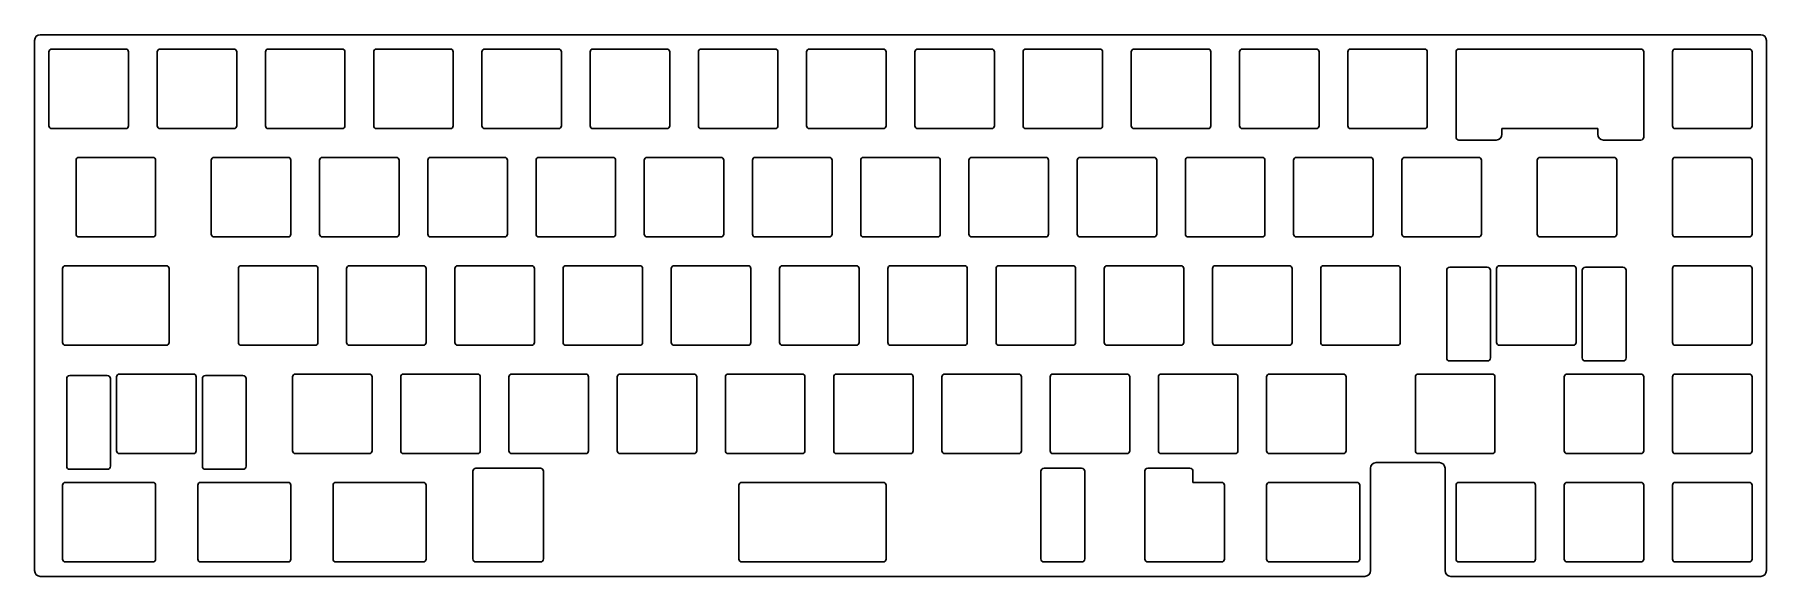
# Model space of a CAD drawing. Header units: millimetres. Extents: x 0 to 305, y -95 to 0.
import ezdxf

# ---------------------------------------------------------------- set-up
doc = ezdxf.new("R2010")
doc.units = ezdxf.units.MM
doc.header["$MEASUREMENT"] = 0
doc.layers.get('0').update_dxf_attribs({"linetype": 'CONTINUOUS'})

msp = doc.modelspace()

# ---------------------------------------------------------------- linework, layer by layer
for p, q in [((1, 0), (303.8, 0)), ((0, -94.25), (0, -1)), ((2.525, -3.025), (2.525, -16.025)), ((3.025, -2.525), (16.025, -2.525)), ((16.525, -3.025), (16.525, -16.025)), ((21.575, -3.025), (21.575, -16.025)), ((22.075, -2.525), (35.075, -2.525)), ((35.575, -3.025), (35.575, -16.025)), ((40.625, -3.025), (40.625, -16.025)), ((41.125, -2.525), (54.125, -2.525)), ((54.625, -3.025), (54.625, -16.025)), ((59.675, -3.025), (59.675, -16.025)), ((60.175, -2.525), (73.175, -2.525)), ((73.675, -3.025), (73.675, -16.025)), ((78.725, -3.025), (78.725, -16.025)), ((79.225, -2.525), (92.225, -2.525)), ((92.725, -3.025), (92.725, -16.025)), ((97.775, -3.025), (97.775, -16.025)), ((98.275, -2.525), (111.275, -2.525)), ((111.775, -3.025), (111.775, -16.025)), ((116.825, -3.025), (116.825, -16.025)), ((117.325, -2.525), (130.325, -2.525)), ((130.825, -3.025), (130.825, -16.025)), ((135.875, -3.025), (135.875, -16.025)), ((136.375, -2.525), (149.375, -2.525)), ((149.875, -3.025), (149.875, -16.025)), ((154.925, -3.025), (154.925, -16.025)), ((155.425, -2.525), (168.425, -2.525)), ((168.925, -3.025), (168.925, -16.025)), ((173.975, -3.025), (173.975, -16.025)), ((174.475, -2.525), (187.475, -2.525)), ((187.975, -3.025), (187.975, -16.025)), ((193.025, -3.025), (193.025, -16.025)), ((193.525, -2.525), (206.525, -2.525)), ((207.025, -3.025), (207.025, -16.025)), ((212.075, -3.025), (212.075, -16.025)), ((212.575, -2.525), (225.575, -2.525)), ((226.075, -3.025), (226.075, -16.025)), ((231.125, -3.025), (231.125, -16.025)), ((231.625, -2.525), (244.625, -2.525)), ((245.125, -3.025), (245.125, -16.025)), ((250.175, -3.025), (250.175, -18.025)), ((283.225, -3.025), (283.225, -18.025)), ((288.275, -3.025), (288.275, -16.025)), ((288.775, -2.525), (301.775, -2.525)), ((302.275, -3.025), (302.275, -16.025)), ((304.8, -94.25), (304.8, -1)), ((3.025, -16.525), (16.025, -16.525)), ((22.075, -16.525), (35.075, -16.525)), ((41.125, -16.525), (54.125, -16.525)), ((60.175, -16.525), (73.175, -16.525)), ((79.225, -16.525), (92.225, -16.525)), ((98.275, -16.525), (111.275, -16.525)), ((117.325, -16.525), (130.325, -16.525)), ((136.375, -16.525), (149.375, -16.525)), ((155.425, -16.525), (168.425, -16.525)), ((174.475, -16.525), (187.475, -16.525)), ((193.525, -16.525), (206.525, -16.525)), ((212.575, -16.525), (225.575, -16.525)), ((231.625, -16.525), (244.625, -16.525)), ((288.775, -16.525), (301.775, -16.525)), ((250.675, -18.525), (257.262, -18.525)), ((276.138, -18.525), (282.725, -18.525)), ((7.2875, -22.075), (7.2875, -35.075)), ((7.7875, -21.575), (20.7875, -21.575)), ((21.2875, -22.075), (21.2875, -35.075)), ((31.1, -22.075), (31.1, -35.075)), ((31.6, -21.575), (44.6, -21.575)), ((45.1, -22.075), (45.1, -35.075)), ((50.15, -22.075), (50.15, -35.075)), ((50.65, -21.575), (63.65, -21.575)), ((64.15, -22.075), (64.15, -35.075)), ((69.2, -22.075), (69.2, -35.075)), ((69.7, -21.575), (82.7, -21.575)), ((83.2, -22.075), (83.2, -35.075)), ((88.25, -22.075), (88.25, -35.075)), ((88.75, -21.575), (101.75, -21.575)), ((102.25, -22.075), (102.25, -35.075)), ((107.3, -22.075), (107.3, -35.075)), ((107.8, -21.575), (120.8, -21.575)), ((121.3, -22.075), (121.3, -35.075)), ((126.35, -22.075), (126.35, -35.075)), ((126.85, -21.575), (139.85, -21.575)), ((140.35, -22.075), (140.35, -35.075)), ((145.4, -22.075), (145.4, -35.075)), ((145.9, -21.575), (158.9, -21.575)), ((159.4, -22.075), (159.4, -35.075)), ((164.45, -22.075), (164.45, -35.075)), ((164.95, -21.575), (177.95, -21.575)), ((178.45, -22.075), (178.45, -35.075)), ((183.5, -22.075), (183.5, -35.075)), ((184, -21.575), (197, -21.575)), ((197.5, -22.075), (197.5, -35.075)), ((202.55, -22.075), (202.55, -35.075)), ((203.05, -21.575), (216.05, -21.575)), ((216.55, -22.075), (216.55, -35.075)), ((221.6, -22.075), (221.6, -35.075)), ((222.1, -21.575), (235.1, -21.575)), ((235.6, -22.075), (235.6, -35.075)), ((240.65, -22.075), (240.65, -35.075)), ((241.15, -21.575), (254.15, -21.575)), ((254.65, -22.075), (254.65, -35.075)), ((264.4625, -22.075), (264.4625, -35.075)), ((264.9625, -21.575), (277.9625, -21.575)), ((278.4625, -22.075), (278.4625, -35.075)), ((288.275, -22.075), (288.275, -35.075)), ((288.775, -21.575), (301.775, -21.575)), ((302.275, -22.075), (302.275, -35.075)), ((7.7875, -35.575), (20.7875, -35.575)), ((31.6, -35.575), (44.6, -35.575)), ((50.65, -35.575), (63.65, -35.575)), ((69.7, -35.575), (82.7, -35.575)), ((88.75, -35.575), (101.75, -35.575)), ((107.8, -35.575), (120.8, -35.575)), ((126.85, -35.575), (139.85, -35.575)), ((145.9, -35.575), (158.9, -35.575)), ((164.95, -35.575), (177.95, -35.575)), ((184, -35.575), (197, -35.575)), ((203.05, -35.575), (216.05, -35.575)), ((222.1, -35.575), (235.1, -35.575)), ((241.15, -35.575), (254.15, -35.575)), ((264.9625, -35.575), (277.9625, -35.575)), ((288.775, -35.575), (301.775, -35.575)), ((4.90625, -41.125), (4.90625, -54.125)), ((23.66875, -41.125), (23.66875, -54.125)), ((35.8625, -41.125), (35.8625, -54.125)), ((36.3625, -40.625), (49.3625, -40.625)), ((49.8625, -41.125), (49.8625, -54.125)), ((54.9125, -41.125), (54.9125, -54.125)), ((55.4125, -40.625), (68.4125, -40.625)), ((68.9125, -41.125), (68.9125, -54.125)), ((73.9625, -41.125), (73.9625, -54.125)), ((74.4625, -40.625), (87.4625, -40.625)), ((87.9625, -41.125), (87.9625, -54.125)), ((93.0125, -41.125), (93.0125, -54.125)), ((93.5125, -40.625), (106.5125, -40.625)), ((107.0125, -41.125), (107.0125, -54.125)), ((112.0625, -41.125), (112.0625, -54.125)), ((112.5625, -40.625), (125.5625, -40.625)), ((126.0625, -41.125), (126.0625, -54.125)), ((131.1125, -41.125), (131.1125, -54.125)), ((131.6125, -40.625), (144.6125, -40.625)), ((145.1125, -41.125), (145.1125, -54.125)), ((150.1625, -41.125), (150.1625, -54.125)), ((150.6625, -40.625), (163.6625, -40.625)), ((164.1625, -41.125), (164.1625, -54.125)), ((169.2125, -41.125), (169.2125, -54.125)), ((169.7125, -40.625), (182.7125, -40.625)), ((183.2125, -41.125), (183.2125, -54.125)), ((188.2625, -41.125), (188.2625, -54.125)), ((188.7625, -40.625), (201.7625, -40.625)), ((202.2625, -41.125), (202.2625, -54.125)), ((207.3125, -41.125), (207.3125, -54.125)), ((207.8125, -40.625), (220.8125, -40.625)), ((221.3125, -41.125), (221.3125, -54.125)), ((226.3625, -41.125), (226.3625, -54.125)), ((226.8625, -40.625), (239.8625, -40.625)), ((240.3625, -41.125), (240.3625, -54.125)), ((248.53075, -41.425), (248.53075, -56.825)), ((249.08075, -40.875), (255.68075, -40.875)), ((256.23075, -41.425), (256.23075, -56.825)), ((257.31875, -41.125), (257.31875, -54.125)), ((257.81875, -40.625), (270.81875, -40.625)), ((271.31875, -41.125), (271.31875, -54.125)), ((272.40675, -41.425), (272.40675, -56.825)), ((272.95675, -40.875), (279.55675, -40.875)), ((280.10675, -41.425), (280.10675, -56.825)), ((288.275, -41.125), (288.275, -54.125)), ((288.775, -40.625), (301.775, -40.625)), ((302.275, -41.125), (302.275, -54.125)), ((36.3625, -54.625), (49.3625, -54.625)), ((55.4125, -54.625), (68.4125, -54.625)), ((74.4625, -54.625), (87.4625, -54.625)), ((93.5125, -54.625), (106.5125, -54.625)), ((112.5625, -54.625), (125.5625, -54.625)), ((131.6125, -54.625), (144.6125, -54.625)), ((150.6625, -54.625), (163.6625, -54.625)), ((169.7125, -54.625), (182.7125, -54.625)), ((188.7625, -54.625), (201.7625, -54.625)), ((207.8125, -54.625), (220.8125, -54.625)), ((226.8625, -54.625), (239.8625, -54.625)), ((257.81875, -54.625), (270.81875, -54.625)), ((288.775, -54.625), (301.775, -54.625)), ((249.08075, -57.375), (255.68075, -57.375)), ((272.95675, -57.375), (279.55675, -57.375)), ((5.64325, -60.475), (5.64325, -75.875)), ((6.19325, -59.925), (12.79325, -59.925)), ((13.34325, -60.475), (13.34325, -75.875)), ((14.43125, -60.175), (14.43125, -73.175)), ((14.93125, -59.675), (27.93125, -59.675)), ((28.43125, -60.175), (28.43125, -73.175)), ((29.51925, -60.475), (29.51925, -75.875)), ((30.06925, -59.925), (36.66925, -59.925)), ((37.21925, -60.475), (37.21925, -75.875)), ((45.3875, -60.175), (45.3875, -73.175)), ((45.8875, -59.675), (58.8875, -59.675)), ((59.3875, -60.175), (59.3875, -73.175)), ((64.4375, -60.175), (64.4375, -73.175)), ((64.9375, -59.675), (77.9375, -59.675)), ((78.4375, -60.175), (78.4375, -73.175)), ((83.4875, -60.175), (83.4875, -73.175)), ((83.9875, -59.675), (96.9875, -59.675)), ((97.4875, -60.175), (97.4875, -73.175)), ((102.5375, -60.175), (102.5375, -73.175)), ((103.0375, -59.675), (116.0375, -59.675)), ((116.5375, -60.175), (116.5375, -73.175)), ((121.5875, -60.175), (121.5875, -73.175)), ((122.0875, -59.675), (135.0875, -59.675)), ((135.5875, -60.175), (135.5875, -73.175)), ((140.6375, -60.175), (140.6375, -73.175)), ((141.1375, -59.675), (154.1375, -59.675)), ((154.6375, -60.175), (154.6375, -73.175)), ((159.6875, -60.175), (159.6875, -73.175)), ((160.1875, -59.675), (173.1875, -59.675)), ((173.6875, -60.175), (173.6875, -73.175)), ((178.7375, -60.175), (178.7375, -73.175)), ((179.2375, -59.675), (192.2375, -59.675)), ((192.7375, -60.175), (192.7375, -73.175)), ((197.7875, -60.175), (197.7875, -73.175)), ((198.2875, -59.675), (211.2875, -59.675)), ((211.7875, -60.175), (211.7875, -73.175)), ((216.8375, -60.175), (216.8375, -73.175)), ((217.3375, -59.675), (230.3375, -59.675)), ((230.8375, -60.175), (230.8375, -73.175)), ((243.03125, -60.175), (243.03125, -73.175)), ((243.53125, -59.675), (256.53125, -59.675)), ((257.03125, -60.175), (257.03125, -73.175)), ((269.225, -60.175), (269.225, -73.175)), ((269.725, -59.675), (282.725, -59.675)), ((283.225, -60.175), (283.225, -73.175)), ((288.275, -60.175), (288.275, -73.175)), ((288.775, -59.675), (301.775, -59.675)), ((302.275, -60.175), (302.275, -73.175)), ((14.93125, -73.675), (27.93125, -73.675)), ((45.8875, -73.675), (58.8875, -73.675)), ((64.9375, -73.675), (77.9375, -73.675)), ((83.9875, -73.675), (96.9875, -73.675)), ((103.0375, -73.675), (116.0375, -73.675)), ((122.0875, -73.675), (135.0875, -73.675)), ((141.1375, -73.675), (154.1375, -73.675)), ((160.1875, -73.675), (173.1875, -73.675)), ((179.2375, -73.675), (192.2375, -73.675)), ((198.2875, -73.675), (211.2875, -73.675)), ((217.3375, -73.675), (230.3375, -73.675)), ((243.53125, -73.675), (256.53125, -73.675)), ((269.725, -73.675), (282.725, -73.675)), ((288.775, -73.675), (301.775, -73.675)), ((4.90625, -79.225), (4.90625, -92.225)), ((6.19325, -76.425), (12.79325, -76.425)), ((21.2875, -79.225), (21.2875, -92.225)), ((28.71875, -79.225), (28.71875, -92.225)), ((30.06925, -76.425), (36.66925, -76.425)), ((45.1, -79.225), (45.1, -92.225)), ((52.53125, -79.225), (52.53125, -92.225)), ((68.9125, -79.225), (68.9125, -92.225)), ((77.11875, -76.775), (77.11875, -92.175)), ((89.575, -76.775), (89.575, -92.175)), ((123.96875, -79.225), (123.96875, -92.225)), ((149.875, -79.225), (149.875, -92.225)), ((177.11875, -76.775), (177.11875, -92.175)), ((177.66875, -76.225), (184.26875, -76.225)), ((184.81875, -76.775), (184.81875, -92.175)), ((195.40625, -76.725), (195.40625, -92.225)), ((195.90625, -76.225), (203.325, -76.225)), ((203.875, -78.725), (208.90625, -78.725)), ((209.40625, -79.225), (209.40625, -92.225)), ((216.8375, -79.225), (216.8375, -92.225)), ((233.21875, -79.225), (233.21875, -92.225)), ((250.175, -79.225), (250.175, -92.225)), ((250.675, -78.725), (263.675, -78.725)), ((264.175, -79.225), (264.175, -92.225)), ((269.225, -79.225), (269.225, -92.225)), ((269.725, -78.725), (282.725, -78.725)), ((283.225, -79.225), (283.225, -92.225)), ((288.275, -79.225), (288.275, -92.225)), ((288.775, -78.725), (301.775, -78.725)), ((302.275, -79.225), (302.275, -92.225)), ((177.66875, -92.725), (184.26875, -92.725)), ((250.675, -92.725), (263.675, -92.725)), ((269.725, -92.725), (282.725, -92.725)), ((288.775, -92.725), (301.775, -92.725)), ((249.25317, -95.25), (303.8, -95.25))]:
    msp.add_line(p, q)
at = {"linetype": 'Continuous'}
for p, q in [((250.675, -2.525), (282.725, -2.525)), ((258.262, -17.525), (258.262, -16.525)), ((258.262, -16.525), (275.138, -16.525)), ((275.138, -16.525), (275.138, -17.525)), ((5.40625, -40.625), (23.16875, -40.625)), ((5.40625, -54.625), (23.16875, -54.625)), ((247.25317, -75.25), (236.11875, -75.25)), ((5.40625, -78.725), (20.7875, -78.725)), ((29.21875, -78.725), (44.6, -78.725)), ((53.03125, -78.725), (68.4125, -78.725)), ((77.66875, -76.225), (89.025, -76.225)), ((124.46875, -78.725), (149.375, -78.725)), ((203.875, -76.775), (203.875, -78.725)), ((217.3375, -78.725), (232.71875, -78.725)), ((235.11875, -76.25), (235.11875, -94.25)), ((248.25317, -94.25), (248.25317, -76.25)), ((5.40625, -92.725), (20.7875, -92.725)), ((29.21875, -92.725), (44.6, -92.725)), ((53.03125, -92.725), (68.4125, -92.725)), ((77.66875, -92.725), (89.025, -92.725)), ((124.46875, -92.725), (149.375, -92.725)), ((195.90625, -92.725), (208.90625, -92.725)), ((217.3375, -92.725), (232.71875, -92.725)), ((234.11875, -95.25), (1, -95.25))]:
    msp.add_line(p, q, dxfattribs=at)
for centre, radius, start, end in [((1, -1), 1, 90, 180), ((303.8, -1), 1, 0, 90), ((3.025, -3.025), 0.5, 90, 180), ((16.025, -3.025), 0.5, 0, 90), ((22.075, -3.025), 0.5, 90, 180), ((35.075, -3.025), 0.5, 0, 90), ((41.125, -3.025), 0.5, 90, 180), ((54.125, -3.025), 0.5, 0, 90), ((60.175, -3.025), 0.5, 90, 180), ((73.175, -3.025), 0.5, 0, 90), ((79.225, -3.025), 0.5, 90, 180), ((92.225, -3.025), 0.5, 0, 90), ((98.275, -3.025), 0.5, 90, 180), ((111.275, -3.025), 0.5, 0, 90), ((117.325, -3.025), 0.5, 90, 180), ((130.325, -3.025), 0.5, 0, 90), ((136.375, -3.025), 0.5, 90, 180), ((149.375, -3.025), 0.5, 0, 90), ((155.425, -3.025), 0.5, 90, 180), ((168.425, -3.025), 0.5, 0, 90), ((174.475, -3.025), 0.5, 90, 180), ((187.475, -3.025), 0.5, 0, 90), ((193.525, -3.025), 0.5, 90, 180), ((206.525, -3.025), 0.5, 0, 90), ((212.575, -3.025), 0.5, 90, 180), ((225.575, -3.025), 0.5, 0, 90), ((231.625, -3.025), 0.5, 90, 180), ((244.625, -3.025), 0.5, 0, 90), ((250.675, -3.025), 0.5, 90, 180), ((282.725, -3.025), 0.5, 0, 90), ((288.775, -3.025), 0.5, 90, 180), ((301.775, -3.025), 0.5, 0, 90), ((3.025, -16.025), 0.5, 180, 270), ((16.025, -16.025), 0.5, 270, 0), ((22.075, -16.025), 0.5, 180, 270), ((35.075, -16.025), 0.5, 270, 0), ((41.125, -16.025), 0.5, 180, 270), ((54.125, -16.025), 0.5, 270, 0), ((60.175, -16.025), 0.5, 180, 270), ((73.175, -16.025), 0.5, 270, 0), ((79.225, -16.025), 0.5, 180, 270), ((92.225, -16.025), 0.5, 270, 0), ((98.275, -16.025), 0.5, 180, 270), ((111.275, -16.025), 0.5, 270, 0), ((117.325, -16.025), 0.5, 180, 270), ((130.325, -16.025), 0.5, 270, 0), ((136.375, -16.025), 0.5, 180, 270), ((149.375, -16.025), 0.5, 270, 0), ((155.425, -16.025), 0.5, 180, 270), ((168.425, -16.025), 0.5, 270, 0), ((174.475, -16.025), 0.5, 180, 270), ((187.475, -16.025), 0.5, 270, 0), ((193.525, -16.025), 0.5, 180, 270), ((206.525, -16.025), 0.5, 270, 0), ((212.575, -16.025), 0.5, 180, 270), ((225.575, -16.025), 0.5, 270, 0), ((231.625, -16.025), 0.5, 180, 270), ((244.625, -16.025), 0.5, 270, 0), ((250.675, -18.025), 0.5, 180, 270), ((282.725, -18.025), 0.5, 270, 0), ((288.775, -16.025), 0.5, 180, 270), ((301.775, -16.025), 0.5, 270, 0), ((7.7875, -22.075), 0.5, 90, 180), ((20.7875, -22.075), 0.5, 0, 90), ((31.6, -22.075), 0.5, 90, 180), ((44.6, -22.075), 0.5, 0, 90), ((50.65, -22.075), 0.5, 90, 180), ((63.65, -22.075), 0.5, 0, 90), ((69.7, -22.075), 0.5, 90, 180), ((82.7, -22.075), 0.5, 0, 90), ((88.75, -22.075), 0.5, 90, 180), ((101.75, -22.075), 0.5, 0, 90), ((107.8, -22.075), 0.5, 90, 180), ((120.8, -22.075), 0.5, 0, 90), ((126.85, -22.075), 0.5, 90, 180), ((139.85, -22.075), 0.5, 0, 90), ((145.9, -22.075), 0.5, 90, 180), ((158.9, -22.075), 0.5, 0, 90), ((164.95, -22.075), 0.5, 90, 180), ((177.95, -22.075), 0.5, 0, 90), ((184, -22.075), 0.5, 90, 180), ((197, -22.075), 0.5, 0, 90), ((203.05, -22.075), 0.5, 90, 180), ((216.05, -22.075), 0.5, 0, 90), ((222.1, -22.075), 0.5, 90, 180), ((235.1, -22.075), 0.5, 0, 90), ((241.15, -22.075), 0.5, 90, 180), ((254.15, -22.075), 0.5, 0, 90), ((264.9625, -22.075), 0.5, 90, 180), ((277.9625, -22.075), 0.5, 0, 90), ((288.775, -22.075), 0.5, 90, 180), ((301.775, -22.075), 0.5, 0, 90), ((7.7875, -35.075), 0.5, 180, 270), ((20.7875, -35.075), 0.5, 270, 0), ((31.6, -35.075), 0.5, 180, 270), ((44.6, -35.075), 0.5, 270, 0), ((50.65, -35.075), 0.5, 180, 270), ((63.65, -35.075), 0.5, 270, 0), ((69.7, -35.075), 0.5, 180, 270), ((82.7, -35.075), 0.5, 270, 0), ((88.75, -35.075), 0.5, 180, 270), ((101.75, -35.075), 0.5, 270, 0), ((107.8, -35.075), 0.5, 180, 270), ((120.8, -35.075), 0.5, 270, 0), ((126.85, -35.075), 0.5, 180, 270), ((139.85, -35.075), 0.5, 270, 0), ((145.9, -35.075), 0.5, 180, 270), ((158.9, -35.075), 0.5, 270, 0), ((164.95, -35.075), 0.5, 180, 270), ((177.95, -35.075), 0.5, 270, 0), ((184, -35.075), 0.5, 180, 270), ((197, -35.075), 0.5, 270, 0), ((203.05, -35.075), 0.5, 180, 270), ((216.05, -35.075), 0.5, 270, 0), ((222.1, -35.075), 0.5, 180, 270), ((235.1, -35.075), 0.5, 270, 0), ((241.15, -35.075), 0.5, 180, 270), ((254.15, -35.075), 0.5, 270, 0), ((264.9625, -35.075), 0.5, 180, 270), ((277.9625, -35.075), 0.5, 270, 0), ((288.775, -35.075), 0.5, 180, 270), ((301.775, -35.075), 0.5, 270, 0), ((5.40625, -41.125), 0.5, 90, 180), ((23.16875, -41.125), 0.5, 0, 90), ((36.3625, -41.125), 0.5, 90, 180), ((49.3625, -41.125), 0.5, 0, 90), ((55.4125, -41.125), 0.5, 90, 180), ((68.4125, -41.125), 0.5, 0, 90), ((74.4625, -41.125), 0.5, 90, 180), ((87.4625, -41.125), 0.5, 0, 90), ((93.5125, -41.125), 0.5, 90, 180), ((106.5125, -41.125), 0.5, 0, 90), ((112.5625, -41.125), 0.5, 90, 180), ((125.5625, -41.125), 0.5, 0, 90), ((131.6125, -41.125), 0.5, 90, 180), ((144.6125, -41.125), 0.5, 0, 90), ((150.6625, -41.125), 0.5, 90, 180), ((163.6625, -41.125), 0.5, 0, 90), ((169.7125, -41.125), 0.5, 90, 180), ((182.7125, -41.125), 0.5, 0, 90), ((188.7625, -41.125), 0.5, 90, 180), ((201.7625, -41.125), 0.5, 0, 90), ((207.8125, -41.125), 0.5, 90, 180), ((220.8125, -41.125), 0.5, 0, 90), ((226.8625, -41.125), 0.5, 90, 180), ((239.8625, -41.125), 0.5, 0, 90), ((249.08075, -41.425), 0.55, 90, 180), ((255.68075, -41.425), 0.55, 0, 90), ((257.81875, -41.125), 0.5, 90, 180), ((270.81875, -41.125), 0.5, 0, 90), ((272.95675, -41.425), 0.55, 90, 180), ((279.55675, -41.425), 0.55, 0, 90), ((288.775, -41.125), 0.5, 90, 180), ((301.775, -41.125), 0.5, 0, 90), ((5.40625, -54.125), 0.5, 180, 270), ((23.16875, -54.125), 0.5, 270, 0), ((36.3625, -54.125), 0.5, 180, 270), ((49.3625, -54.125), 0.5, 270, 0), ((55.4125, -54.125), 0.5, 180, 270), ((68.4125, -54.125), 0.5, 270, 0), ((74.4625, -54.125), 0.5, 180, 270), ((87.4625, -54.125), 0.5, 270, 0), ((93.5125, -54.125), 0.5, 180, 270), ((106.5125, -54.125), 0.5, 270, 0), ((112.5625, -54.125), 0.5, 180, 270), ((125.5625, -54.125), 0.5, 270, 0), ((131.6125, -54.125), 0.5, 180, 270), ((144.6125, -54.125), 0.5, 270, 0), ((150.6625, -54.125), 0.5, 180, 270), ((163.6625, -54.125), 0.5, 270, 0), ((169.7125, -54.125), 0.5, 180, 270), ((182.7125, -54.125), 0.5, 270, 0), ((188.7625, -54.125), 0.5, 180, 270), ((201.7625, -54.125), 0.5, 270, 0), ((207.8125, -54.125), 0.5, 180, 270), ((220.8125, -54.125), 0.5, 270, 0), ((226.8625, -54.125), 0.5, 180, 270), ((239.8625, -54.125), 0.5, 270, 0), ((257.81875, -54.125), 0.5, 180, 270), ((270.81875, -54.125), 0.5, 270, 0), ((288.775, -54.125), 0.5, 180, 270), ((301.775, -54.125), 0.5, 270, 0), ((249.08075, -56.825), 0.55, 180, 270), ((255.68075, -56.825), 0.55, 270, 0), ((272.95675, -56.825), 0.55, 180, 270), ((279.55675, -56.825), 0.55, 270, 0), ((6.19325, -60.475), 0.55, 90, 180), ((12.79325, -60.475), 0.55, 0, 90), ((14.93125, -60.175), 0.5, 90, 180), ((27.93125, -60.175), 0.5, 0, 90), ((30.06925, -60.475), 0.55, 90, 180), ((36.66925, -60.475), 0.55, 0, 90), ((45.8875, -60.175), 0.5, 90, 180), ((58.8875, -60.175), 0.5, 0, 90), ((64.9375, -60.175), 0.5, 90, 180), ((77.9375, -60.175), 0.5, 0, 90), ((83.9875, -60.175), 0.5, 90, 180), ((96.9875, -60.175), 0.5, 0, 90), ((103.0375, -60.175), 0.5, 90, 180), ((116.0375, -60.175), 0.5, 0, 90), ((122.0875, -60.175), 0.5, 90, 180), ((135.0875, -60.175), 0.5, 0, 90), ((141.1375, -60.175), 0.5, 90, 180), ((154.1375, -60.175), 0.5, 0, 90), ((160.1875, -60.175), 0.5, 90, 180), ((173.1875, -60.175), 0.5, 0, 90), ((179.2375, -60.175), 0.5, 90, 180), ((192.2375, -60.175), 0.5, 0, 90), ((198.2875, -60.175), 0.5, 90, 180), ((211.2875, -60.175), 0.5, 0, 90), ((217.3375, -60.175), 0.5, 90, 180), ((230.3375, -60.175), 0.5, 0, 90), ((243.53125, -60.175), 0.5, 90, 180), ((256.53125, -60.175), 0.5, 0, 90), ((269.725, -60.175), 0.5, 90, 180), ((282.725, -60.175), 0.5, 0, 90), ((288.775, -60.175), 0.5, 90, 180), ((301.775, -60.175), 0.5, 0, 90), ((6.19325, -75.875), 0.55, 180, 270), ((12.79325, -75.875), 0.55, 270, 0), ((14.93125, -73.175), 0.5, 180, 270), ((27.93125, -73.175), 0.5, 270, 0), ((30.06925, -75.875), 0.55, 180, 270), ((36.66925, -75.875), 0.55, 270, 0), ((45.8875, -73.175), 0.5, 180, 270), ((58.8875, -73.175), 0.5, 270, 0), ((64.9375, -73.175), 0.5, 180, 270), ((77.9375, -73.175), 0.5, 270, 0), ((83.9875, -73.175), 0.5, 180, 270), ((96.9875, -73.175), 0.5, 270, 0), ((103.0375, -73.175), 0.5, 180, 270), ((116.0375, -73.175), 0.5, 270, 0), ((122.0875, -73.175), 0.5, 180, 270), ((135.0875, -73.175), 0.5, 270, 0), ((141.1375, -73.175), 0.5, 180, 270), ((154.1375, -73.175), 0.5, 270, 0), ((160.1875, -73.175), 0.5, 180, 270), ((173.1875, -73.175), 0.5, 270, 0), ((179.2375, -73.175), 0.5, 180, 270), ((192.2375, -73.175), 0.5, 270, 0), ((198.2875, -73.175), 0.5, 180, 270), ((211.2875, -73.175), 0.5, 270, 0), ((217.3375, -73.175), 0.5, 180, 270), ((230.3375, -73.175), 0.5, 270, 0), ((243.53125, -73.175), 0.5, 180, 270), ((256.53125, -73.175), 0.5, 270, 0), ((269.725, -73.175), 0.5, 180, 270), ((282.725, -73.175), 0.5, 270, 0), ((288.775, -73.175), 0.5, 180, 270), ((301.775, -73.175), 0.5, 270, 0), ((5.40625, -79.225), 0.5, 90, 180), ((20.7875, -79.225), 0.5, 0, 90), ((29.21875, -79.225), 0.5, 90, 180), ((44.6, -79.225), 0.5, 0, 90), ((53.03125, -79.225), 0.5, 90, 180), ((68.4125, -79.225), 0.5, 0, 90), ((77.66875, -76.775), 0.55, 90, 180), ((89.025, -76.775), 0.55, 0, 90), ((124.46875, -79.225), 0.5, 90, 180), ((149.375, -79.225), 0.5, 0, 90), ((177.66875, -76.775), 0.55, 90, 180), ((184.26875, -76.775), 0.55, 0, 90), ((195.90625, -76.725), 0.5, 90, 180), ((203.325, -76.775), 0.55, 0, 90), ((208.90625, -79.225), 0.5, 0, 90), ((217.3375, -79.225), 0.5, 90, 180), ((232.71875, -79.225), 0.5, 0, 90), ((250.675, -79.225), 0.5, 90, 180), ((263.675, -79.225), 0.5, 0, 90), ((269.725, -79.225), 0.5, 90, 180), ((282.725, -79.225), 0.5, 0, 90), ((288.775, -79.225), 0.5, 90, 180), ((301.775, -79.225), 0.5, 0, 90), ((5.40625, -92.225), 0.5, 180, 270), ((20.7875, -92.225), 0.5, 270, 0), ((29.21875, -92.225), 0.5, 180, 270), ((44.6, -92.225), 0.5, 270, 0), ((53.03125, -92.225), 0.5, 180, 270), ((68.4125, -92.225), 0.5, 270, 0), ((77.66875, -92.175), 0.55, 180, 270), ((89.025, -92.175), 0.55, 270, 0), ((124.46875, -92.225), 0.5, 180, 270), ((149.375, -92.225), 0.5, 270, 0), ((177.66875, -92.175), 0.55, 180, 270), ((184.26875, -92.175), 0.55, 270, 0), ((195.90625, -92.225), 0.5, 180, 270), ((208.90625, -92.225), 0.5, 270, 0), ((217.3375, -92.225), 0.5, 180, 270), ((232.71875, -92.225), 0.5, 270, 0), ((250.675, -92.225), 0.5, 180, 270), ((263.675, -92.225), 0.5, 270, 0), ((269.725, -92.225), 0.5, 180, 270), ((282.725, -92.225), 0.5, 270, 0), ((288.775, -92.225), 0.5, 180, 270), ((301.775, -92.225), 0.5, 270, 0), ((303.8, -94.25), 1, 270, 0)]:
    msp.add_arc(centre, radius, start, end)
for centre, start, end in [((257.262, -17.525), 270, 0), ((276.138, -17.525), 180, 270), ((236.11875, -76.25), 90, 180), ((247.25317, -76.25), 0, 90), ((1, -94.25), 180, 270), ((234.11875, -94.25), 270, 0), ((249.25317, -94.25), 180, 270)]:
    msp.add_arc(centre, 1, start, end, dxfattribs=at)

doc.saveas('drawing.dxf')
